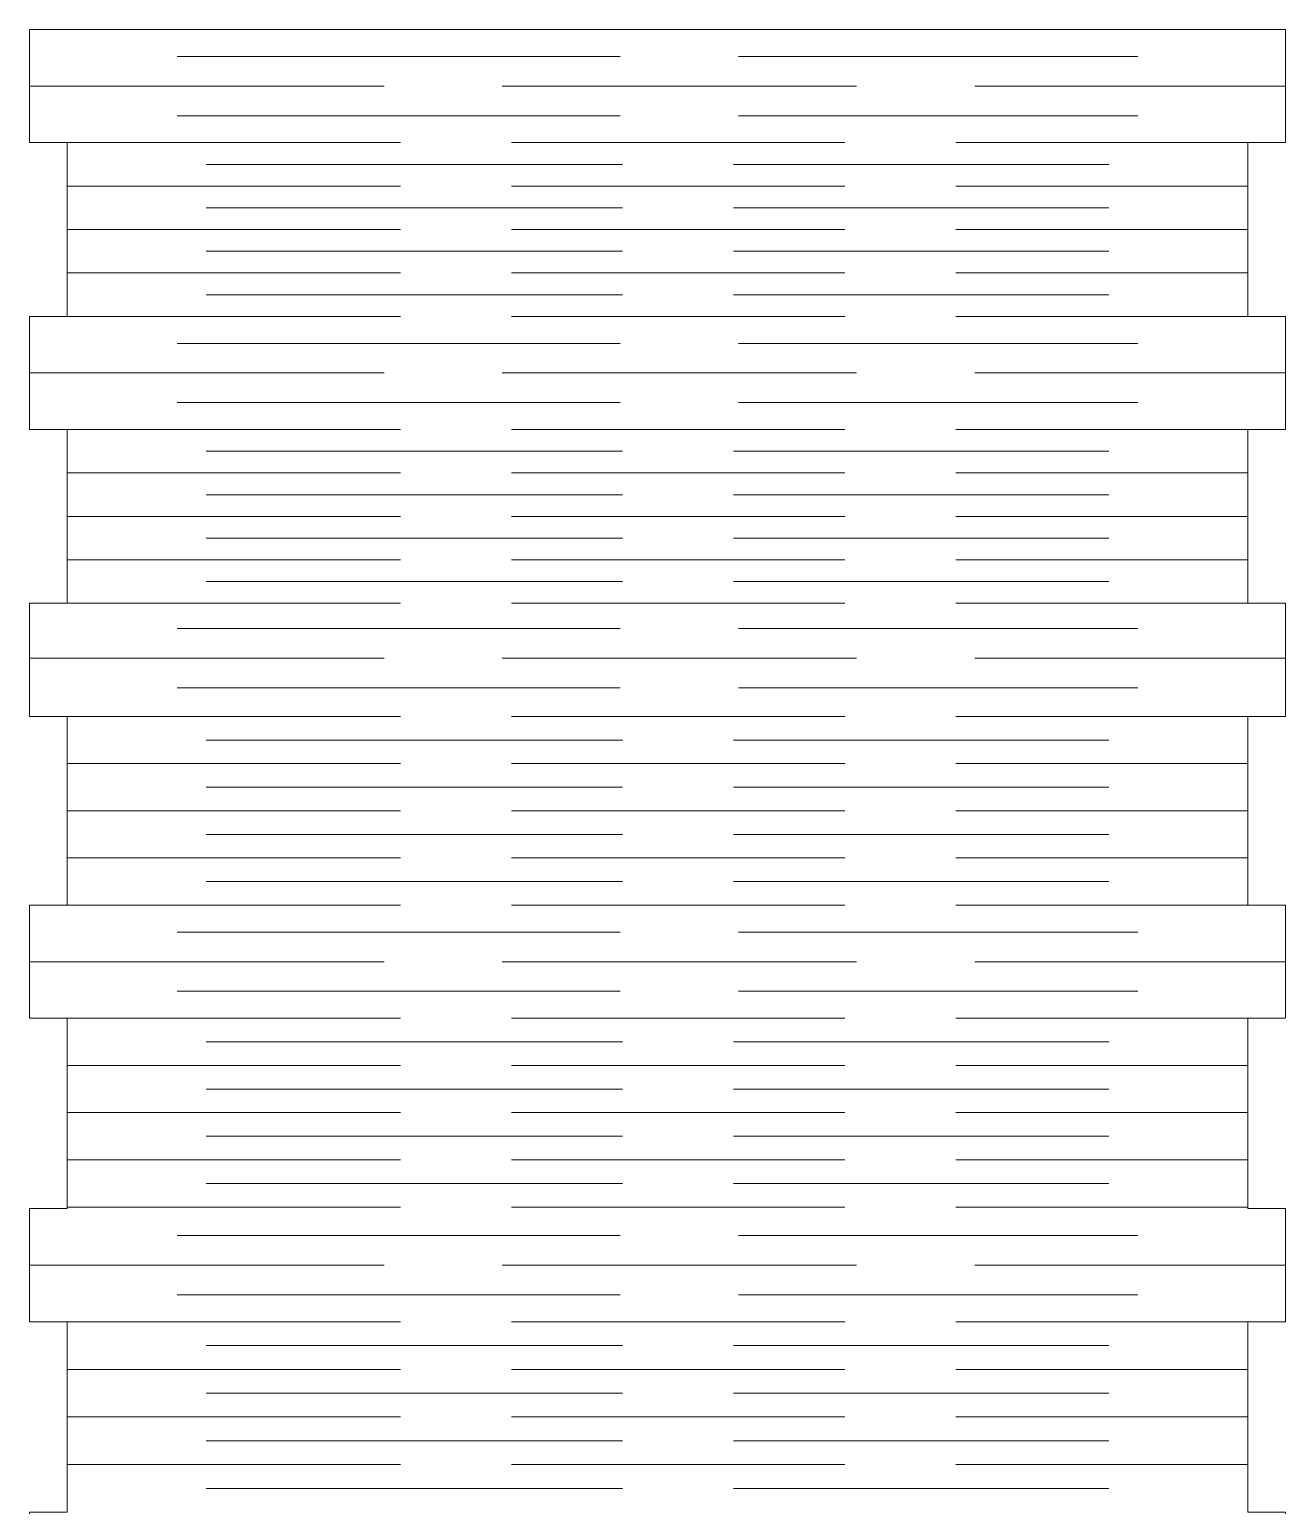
# Model space of a CAD drawing. Header units: millimetres. Extents: x -459 to 459, y -512 to 512.
# Drawn here: x -253.5 to -153.5, y -232.3 to -114.8 of the extents above; entities that cross this region are included whole.
import ezdxf

# ---------------------------------------------------------------- set-up
doc = ezdxf.new("R2010")
doc.units = ezdxf.units.MM
doc.header["$MEASUREMENT"] = 0
doc.layers.add('Camada 1', color=7, linetype='Continuous')

msp = doc.modelspace()

# ---------------------------------------------------------------- linework, layer by layer
at = {"layer": 'Camada 1', "color": 250, "lineweight": 20}
msp.add_open_spline([(-250.4507, -193.4994), (-250.4507, -193.4994), (-250.4507, -208.6597), (-250.4507, -208.6597), (-250.4507, -208.6597), (-250.4507, -208.6597), (-253.4507, -208.6597), (-253.4507, -208.6597), (-253.4507, -208.6597), (-253.4507, -208.6597), (-253.4507, -217.6696), (-253.4507, -217.6696), (-253.4507, -217.6696), (-253.4507, -217.6696), (-250.4507, -217.6696), (-250.4507, -217.6696), (-250.4507, -217.6696), (-250.4507, -217.6696), (-250.4507, -232.8299), (-250.4507, -232.8299), (-250.4507, -232.8299), (-250.4507, -232.8299), (-253.4507, -232.8299), (-253.4507, -232.8299), (-253.4507, -232.8299), (-253.4507, -232.8299), (-253.4507, -241.8397), (-253.4507, -241.8397), (-253.4507, -241.8397), (-253.4507, -241.8397), (-250.4507, -241.8397), (-250.4507, -241.8397), (-250.4507, -241.8397), (-250.4507, -241.8397), (-250.4507, -257.0001), (-250.4507, -257.0001), (-250.4507, -257.0001), (-250.4507, -257.0001), (-253.4507, -257.0001), (-253.4507, -257.0001), (-253.4507, -257.0001), (-253.4507, -257.0001), (-253.4507, -266.0099), (-253.4507, -266.0099), (-253.4507, -266.0099), (-253.4507, -266.0099), (-250.4507, -266.0099), (-250.4507, -266.0099), (-250.4507, -266.0099), (-250.4507, -266.0099), (-250.4507, -281.1703), (-250.4507, -281.1703), (-250.4507, -281.1703), (-250.4507, -281.1703), (-253.4507, -281.1703), (-253.4507, -281.1703), (-253.4507, -281.1703), (-253.4507, -281.1703), (-253.4507, -290.1801), (-253.4507, -290.1801), (-253.4507, -290.1801), (-253.4507, -290.1801), (-250.4507, -290.1801), (-250.4507, -290.1801), (-250.4507, -290.1801), (-250.4507, -290.1801), (-250.4507, -305.2098), (-250.4507, -305.2098), (-250.4507, -305.2098), (-250.4507, -305.2098), (-253.4507, -305.2098), (-253.4507, -305.2098), (-253.4507, -305.2098), (-253.4507, -305.2098), (-253.4507, -314.2154), (-253.4507, -314.2154), (-253.4507, -314.2154), (-253.4507, -314.2154), (-250.4507, -314.2154), (-250.4507, -314.2154), (-250.4507, -314.2154), (-250.4507, -314.2154), (-250.4507, -323.0394), (-250.4507, -323.0394), (-250.4507, -323.0394), (-250.4507, -323.0394), (-253.4507, -323.0394), (-253.4507, -323.0394), (-253.4507, -323.0394), (-253.4507, -323.0394), (-253.4507, -332.045), (-253.4507, -332.045), (-253.4507, -332.045), (-253.4507, -332.045), (-250.4507, -332.045), (-250.4507, -332.045), (-250.4507, -332.045), (-250.4507, -332.045), (-250.4507, -340.8691), (-250.4507, -340.8691), (-250.4507, -340.8691), (-250.4507, -340.8691), (-253.4507, -340.8691), (-253.4507, -340.8691), (-253.4507, -340.8691), (-253.4507, -340.8691), (-253.4507, -349.8747), (-253.4507, -349.8747), (-253.4507, -349.8747), (-253.4507, -349.8747), (-153.4507, -349.8747), (-153.4507, -349.8747), (-153.4507, -349.8747), (-153.4507, -349.8747), (-153.4507, -340.8691), (-153.4507, -340.8691), (-153.4507, -340.8691), (-153.4507, -340.8691), (-156.4507, -340.8691), (-156.4507, -340.8691), (-156.4507, -340.8691), (-156.4507, -340.8691), (-156.4507, -332.045), (-156.4507, -332.045), (-156.4507, -332.045), (-156.4507, -332.045), (-153.4507, -332.045), (-153.4507, -332.045), (-153.4507, -332.045), (-153.4507, -332.045), (-153.4507, -323.0394), (-153.4507, -323.0394), (-153.4507, -323.0394), (-153.4507, -323.0394), (-156.4507, -323.0394), (-156.4507, -323.0394), (-156.4507, -323.0394), (-156.4507, -323.0394), (-156.4507, -314.2154), (-156.4507, -314.2154), (-156.4507, -314.2154), (-156.4507, -314.2154), (-153.4507, -314.2154), (-153.4507, -314.2154), (-153.4507, -314.2154), (-153.4507, -314.2154), (-153.4507, -305.2098), (-153.4507, -305.2098), (-153.4507, -305.2098), (-153.4507, -305.2098), (-156.4507, -305.2098), (-156.4507, -305.2098), (-156.4507, -305.2098), (-156.4507, -305.2098), (-156.4507, -290.1801), (-156.4507, -290.1801), (-156.4507, -290.1801), (-156.4507, -290.1801), (-153.4507, -290.1801), (-153.4507, -290.1801), (-153.4507, -290.1801), (-153.4507, -290.1801), (-153.4507, -281.1703), (-153.4507, -281.1703), (-153.4507, -281.1703), (-153.4507, -281.1703), (-156.4507, -281.1703), (-156.4507, -281.1703), (-156.4507, -281.1703), (-156.4507, -281.1703), (-156.4507, -266.0099), (-156.4507, -266.0099), (-156.4507, -266.0099), (-156.4507, -266.0099), (-153.4507, -266.0099), (-153.4507, -266.0099), (-153.4507, -266.0099), (-153.4507, -266.0099), (-153.4507, -257.0001), (-153.4507, -257.0001), (-153.4507, -257.0001), (-153.4507, -257.0001), (-156.4507, -257.0001), (-156.4507, -257.0001), (-156.4507, -257.0001), (-156.4507, -257.0001), (-156.4507, -241.8397), (-156.4507, -241.8397), (-156.4507, -241.8397), (-156.4507, -241.8397), (-153.4507, -241.8397), (-153.4507, -241.8397), (-153.4507, -241.8397), (-153.4507, -241.8397), (-153.4507, -232.8299), (-153.4507, -232.8299), (-153.4507, -232.8299), (-153.4507, -232.8299), (-156.4507, -232.8299), (-156.4507, -232.8299), (-156.4507, -232.8299), (-156.4507, -232.8299), (-156.4507, -217.6696), (-156.4507, -217.6696), (-156.4507, -217.6696), (-156.4507, -217.6696), (-153.4507, -217.6696), (-153.4507, -217.6696), (-153.4507, -217.6696), (-153.4507, -217.6696), (-153.4507, -208.6597), (-153.4507, -208.6597), (-153.4507, -208.6597), (-153.4507, -208.6597), (-156.4507, -208.6597), (-156.4507, -208.6597), (-156.4507, -208.6597), (-156.4507, -208.6597), (-156.4507, -193.4994), (-156.4507, -193.4994), (-156.4507, -193.4994), (-156.4507, -193.4994), (-153.4507, -193.4994), (-153.4507, -193.4994), (-153.4507, -193.4994), (-153.4507, -193.4994), (-153.4507, -184.4895), (-153.4507, -184.4895), (-153.4507, -184.4895), (-153.4507, -184.4895), (-156.4507, -184.4895), (-156.4507, -184.4895), (-156.4507, -184.4895), (-156.4507, -184.4895), (-156.4507, -169.4599), (-156.4507, -169.4599), (-156.4507, -169.4599), (-156.4507, -169.4599), (-153.4507, -169.4599), (-153.4507, -169.4599), (-153.4507, -169.4599), (-153.4507, -169.4599), (-153.4507, -160.4506), (-153.4507, -160.4506), (-153.4507, -160.4506), (-153.4507, -160.4506), (-156.4507, -160.4506), (-156.4507, -160.4506), (-156.4507, -160.4506), (-156.4507, -160.4506), (-156.4507, -146.612), (-156.4507, -146.612), (-156.4507, -146.612), (-156.4507, -146.612), (-153.4507, -146.612), (-153.4507, -146.612), (-153.4507, -146.612), (-153.4507, -146.612), (-153.4507, -137.6027), (-153.4507, -137.6027), (-153.4507, -137.6027), (-153.4507, -137.6027), (-156.4507, -137.6027), (-156.4507, -137.6027), (-156.4507, -137.6027), (-156.4507, -137.6027), (-156.4507, -123.7641), (-156.4507, -123.7641), (-156.4507, -123.7641), (-156.4507, -123.7641), (-153.4507, -123.7641), (-153.4507, -123.7641), (-153.4507, -123.7641), (-153.4507, -123.7641), (-153.4507, -114.7549), (-153.4507, -114.7549), (-153.4507, -114.7549), (-153.4507, -114.7549), (-253.4507, -114.7549), (-253.4507, -114.7549), (-253.4507, -114.7549), (-253.4507, -114.7549), (-253.4507, -123.7641), (-253.4507, -123.7641), (-253.4507, -123.7641), (-253.4507, -123.7641), (-250.4507, -123.7641), (-250.4507, -123.7641), (-250.4507, -123.7641), (-250.4507, -123.7641), (-250.4507, -137.6027), (-250.4507, -137.6027), (-250.4507, -137.6027), (-250.4507, -137.6027), (-253.4507, -137.6027), (-253.4507, -137.6027), (-253.4507, -137.6027), (-253.4507, -137.6027), (-253.4507, -146.612), (-253.4507, -146.612), (-253.4507, -146.612), (-253.4507, -146.612), (-250.4507, -146.612), (-250.4507, -146.612), (-250.4507, -146.612), (-250.4507, -146.612), (-250.4507, -160.4506), (-250.4507, -160.4506), (-250.4507, -160.4506), (-250.4507, -160.4506), (-253.4507, -160.4506), (-253.4507, -160.4506), (-253.4507, -160.4506), (-253.4507, -160.4506), (-253.4507, -169.4599), (-253.4507, -169.4599), (-253.4507, -169.4599), (-253.4507, -169.4599), (-250.4507, -169.4599), (-250.4507, -169.4599), (-250.4507, -169.4599), (-250.4507, -169.4599), (-250.4507, -184.4895), (-250.4507, -184.4895), (-250.4507, -184.4895), (-250.4507, -184.4895), (-253.4507, -184.4895), (-253.4507, -184.4895), (-253.4507, -184.4895), (-253.4507, -184.4895), (-253.4507, -193.4994), (-253.4507, -193.4994), (-253.4507, -193.4994), (-253.4507, -193.4994), (-250.4507, -193.4994), (-250.4507, -193.4994)], degree=3, knots=[0, 0, 0, 0, 0.01176471, 0.01176471, 0.01176471, 0.01176471, 0.02352941, 0.02352941, 0.02352941, 0.02352941, 0.03529412, 0.03529412, 0.03529412, 0.03529412, 0.04705882, 0.04705882, 0.04705882, 0.04705882, 0.05882353, 0.05882353, 0.05882353, 0.05882353, 0.07058824, 0.07058824, 0.07058824, 0.07058824, 0.08235294, 0.08235294, 0.08235294, 0.08235294, 0.09411765, 0.09411765, 0.09411765, 0.09411765, 0.10588235, 0.10588235, 0.10588235, 0.10588235, 0.11764706, 0.11764706, 0.11764706, 0.11764706, 0.12941176, 0.12941176, 0.12941176, 0.12941176, 0.14117647, 0.14117647, 0.14117647, 0.14117647, 0.15294118, 0.15294118, 0.15294118, 0.15294118, 0.16470588, 0.16470588, 0.16470588, 0.16470588, 0.17647059, 0.17647059, 0.17647059, 0.17647059, 0.18823529, 0.18823529, 0.18823529, 0.18823529, 0.2, 0.2, 0.2, 0.2, 0.21176471, 0.21176471, 0.21176471, 0.21176471, 0.22352941, 0.22352941, 0.22352941, 0.22352941, 0.23529412, 0.23529412, 0.23529412, 0.23529412, 0.24705882, 0.24705882, 0.24705882, 0.24705882, 0.25882353, 0.25882353, 0.25882353, 0.25882353, 0.27058824, 0.27058824, 0.27058824, 0.27058824, 0.28235294, 0.28235294, 0.28235294, 0.28235294, 0.29411765, 0.29411765, 0.29411765, 0.29411765, 0.30588235, 0.30588235, 0.30588235, 0.30588235, 0.31764706, 0.31764706, 0.31764706, 0.31764706, 0.32941176, 0.32941176, 0.32941176, 0.32941176, 0.34117647, 0.34117647, 0.34117647, 0.34117647, 0.35294118, 0.35294118, 0.35294118, 0.35294118, 0.36470588, 0.36470588, 0.36470588, 0.36470588, 0.37647059, 0.37647059, 0.37647059, 0.37647059, 0.38823529, 0.38823529, 0.38823529, 0.38823529, 0.4, 0.4, 0.4, 0.4, 0.41176471, 0.41176471, 0.41176471, 0.41176471, 0.42352941, 0.42352941, 0.42352941, 0.42352941, 0.43529412, 0.43529412, 0.43529412, 0.43529412, 0.44705882, 0.44705882, 0.44705882, 0.44705882, 0.45882353, 0.45882353, 0.45882353, 0.45882353, 0.47058824, 0.47058824, 0.47058824, 0.47058824, 0.48235294, 0.48235294, 0.48235294, 0.48235294, 0.49411765, 0.49411765, 0.49411765, 0.49411765, 0.50588235, 0.50588235, 0.50588235, 0.50588235, 0.51764706, 0.51764706, 0.51764706, 0.51764706, 0.52941176, 0.52941176, 0.52941176, 0.52941176, 0.54117647, 0.54117647, 0.54117647, 0.54117647, 0.55294118, 0.55294118, 0.55294118, 0.55294118, 0.56470588, 0.56470588, 0.56470588, 0.56470588, 0.57647059, 0.57647059, 0.57647059, 0.57647059, 0.58823529, 0.58823529, 0.58823529, 0.58823529, 0.6, 0.6, 0.6, 0.6, 0.61176471, 0.61176471, 0.61176471, 0.61176471, 0.62352941, 0.62352941, 0.62352941, 0.62352941, 0.63529412, 0.63529412, 0.63529412, 0.63529412, 0.64705882, 0.64705882, 0.64705882, 0.64705882, 0.65882353, 0.65882353, 0.65882353, 0.65882353, 0.67058824, 0.67058824, 0.67058824, 0.67058824, 0.68235294, 0.68235294, 0.68235294, 0.68235294, 0.69411765, 0.69411765, 0.69411765, 0.69411765, 0.70588235, 0.70588235, 0.70588235, 0.70588235, 0.71764706, 0.71764706, 0.71764706, 0.71764706, 0.72941176, 0.72941176, 0.72941176, 0.72941176, 0.74117647, 0.74117647, 0.74117647, 0.74117647, 0.75294118, 0.75294118, 0.75294118, 0.75294118, 0.76470588, 0.76470588, 0.76470588, 0.76470588, 0.77647059, 0.77647059, 0.77647059, 0.77647059, 0.78823529, 0.78823529, 0.78823529, 0.78823529, 0.8, 0.8, 0.8, 0.8, 0.81176471, 0.81176471, 0.81176471, 0.81176471, 0.82352941, 0.82352941, 0.82352941, 0.82352941, 0.83529412, 0.83529412, 0.83529412, 0.83529412, 0.84705882, 0.84705882, 0.84705882, 0.84705882, 0.85882353, 0.85882353, 0.85882353, 0.85882353, 0.87058824, 0.87058824, 0.87058824, 0.87058824, 0.88235294, 0.88235294, 0.88235294, 0.88235294, 0.89411765, 0.89411765, 0.89411765, 0.89411765, 0.90588235, 0.90588235, 0.90588235, 0.90588235, 0.91764706, 0.91764706, 0.91764706, 0.91764706, 0.92941176, 0.92941176, 0.92941176, 0.92941176, 0.94117647, 0.94117647, 0.94117647, 0.94117647, 0.95294118, 0.95294118, 0.95294118, 0.95294118, 0.96470588, 0.96470588, 0.96470588, 0.96470588, 0.97647059, 0.97647059, 0.97647059, 0.97647059, 1, 1, 1, 1], dxfattribs=at)
for points in [[(-241.6906, -116.9026), (-241.6906, -116.9026), (-206.4104, -116.9026), (-206.4104, -116.9026)], [(-197.0025, -116.9026), (-197.0025, -116.9026), (-165.2108, -116.9026), (-165.2108, -116.9026)], [(-253.4507, -119.2595), (-253.4507, -119.2595), (-225.2266, -119.2595), (-225.2266, -119.2595)], [(-215.8186, -119.2595), (-215.8186, -119.2595), (-187.5945, -119.2595), (-187.5945, -119.2595)], [(-178.1863, -119.2595), (-178.1863, -119.2595), (-153.4507, -119.2595), (-153.4507, -119.2595)], [(-241.6906, -121.6162), (-241.6906, -121.6162), (-206.4104, -121.6162), (-206.4104, -121.6162)], [(-197.0025, -121.6162), (-197.0025, -121.6162), (-165.2108, -121.6162), (-165.2108, -121.6162)], [(-250.4507, -123.7641), (-250.4507, -123.7641), (-223.92, -123.7641), (-223.92, -123.7641)], [(-215.0765, -123.7641), (-215.0765, -123.7641), (-188.5459, -123.7641), (-188.5459, -123.7641)], [(-179.7022, -123.7641), (-179.7022, -123.7641), (-156.4507, -123.7641), (-156.4507, -123.7641)], [(-239.3962, -125.4939), (-239.3962, -125.4939), (-206.2328, -125.4939), (-206.2328, -125.4939)], [(-197.3894, -125.4939), (-197.3894, -125.4939), (-167.5052, -125.4939), (-167.5052, -125.4939)], [(-250.4507, -127.2237), (-250.4507, -127.2237), (-223.92, -127.2237), (-223.92, -127.2237)], [(-215.0765, -127.2237), (-215.0765, -127.2237), (-188.5459, -127.2237), (-188.5459, -127.2237)], [(-179.7022, -127.2237), (-179.7022, -127.2237), (-156.4507, -127.2237), (-156.4507, -127.2237)], [(-239.3962, -128.9535), (-239.3962, -128.9535), (-206.2328, -128.9535), (-206.2328, -128.9535)], [(-197.3894, -128.9535), (-197.3894, -128.9535), (-167.5052, -128.9535), (-167.5052, -128.9535)], [(-250.4507, -130.6832), (-250.4507, -130.6832), (-223.92, -130.6832), (-223.92, -130.6832)], [(-215.0765, -130.6832), (-215.0765, -130.6832), (-188.5459, -130.6832), (-188.5459, -130.6832)], [(-179.7022, -130.6832), (-179.7022, -130.6832), (-156.4507, -130.6832), (-156.4507, -130.6832)], [(-239.3962, -132.4129), (-239.3962, -132.4129), (-206.2328, -132.4129), (-206.2328, -132.4129)], [(-197.3894, -132.4129), (-197.3894, -132.4129), (-167.5052, -132.4129), (-167.5052, -132.4129)], [(-250.4507, -134.143), (-250.4507, -134.143), (-223.92, -134.143), (-223.92, -134.143)], [(-215.0765, -134.143), (-215.0765, -134.143), (-188.5459, -134.143), (-188.5459, -134.143)], [(-179.7022, -134.143), (-179.7022, -134.143), (-156.4507, -134.143), (-156.4507, -134.143)], [(-239.3962, -135.8727), (-239.3962, -135.8727), (-206.2328, -135.8727), (-206.2328, -135.8727)], [(-197.3894, -135.8727), (-197.3894, -135.8727), (-167.5052, -135.8727), (-167.5052, -135.8727)], [(-250.4507, -137.6025), (-250.4507, -137.6025), (-223.92, -137.6025), (-223.92, -137.6025)], [(-215.0765, -137.6025), (-215.0765, -137.6025), (-188.5459, -137.6025), (-188.5459, -137.6025)], [(-179.7022, -137.6025), (-179.7022, -137.6025), (-156.4507, -137.6025), (-156.4507, -137.6025)], [(-241.6906, -139.7504), (-241.6906, -139.7504), (-206.4104, -139.7504), (-206.4104, -139.7504)], [(-197.0025, -139.7504), (-197.0025, -139.7504), (-165.2108, -139.7504), (-165.2108, -139.7504)], [(-253.4507, -142.1073), (-253.4507, -142.1073), (-225.2266, -142.1073), (-225.2266, -142.1073)], [(-215.8186, -142.1073), (-215.8186, -142.1073), (-187.5945, -142.1073), (-187.5945, -142.1073)], [(-178.1863, -142.1073), (-178.1863, -142.1073), (-153.4507, -142.1073), (-153.4507, -142.1073)], [(-241.6906, -144.464), (-241.6906, -144.464), (-206.4104, -144.464), (-206.4104, -144.464)], [(-197.0025, -144.464), (-197.0025, -144.464), (-165.2108, -144.464), (-165.2108, -144.464)], [(-250.4507, -146.612), (-250.4507, -146.612), (-223.92, -146.612), (-223.92, -146.612)], [(-215.0765, -146.612), (-215.0765, -146.612), (-188.5459, -146.612), (-188.5459, -146.612)], [(-179.7022, -146.612), (-179.7022, -146.612), (-156.4507, -146.612), (-156.4507, -146.612)], [(-239.3962, -148.3418), (-239.3962, -148.3418), (-206.2328, -148.3418), (-206.2328, -148.3418)], [(-197.3894, -148.3418), (-197.3894, -148.3418), (-167.5052, -148.3418), (-167.5052, -148.3418)], [(-250.4507, -150.0716), (-250.4507, -150.0716), (-223.92, -150.0716), (-223.92, -150.0716)], [(-215.0765, -150.0716), (-215.0765, -150.0716), (-188.5459, -150.0716), (-188.5459, -150.0716)], [(-179.7022, -150.0716), (-179.7022, -150.0716), (-156.4507, -150.0716), (-156.4507, -150.0716)], [(-239.3962, -151.8014), (-239.3962, -151.8014), (-206.2328, -151.8014), (-206.2328, -151.8014)], [(-197.3894, -151.8014), (-197.3894, -151.8014), (-167.5052, -151.8014), (-167.5052, -151.8014)], [(-250.4507, -153.5311), (-250.4507, -153.5311), (-223.92, -153.5311), (-223.92, -153.5311)], [(-215.0765, -153.5311), (-215.0765, -153.5311), (-188.5459, -153.5311), (-188.5459, -153.5311)], [(-179.7022, -153.5311), (-179.7022, -153.5311), (-156.4507, -153.5311), (-156.4507, -153.5311)], [(-239.3962, -155.2608), (-239.3962, -155.2608), (-206.2328, -155.2608), (-206.2328, -155.2608)], [(-197.3894, -155.2608), (-197.3894, -155.2608), (-167.5052, -155.2608), (-167.5052, -155.2608)], [(-250.4507, -156.9909), (-250.4507, -156.9909), (-223.92, -156.9909), (-223.92, -156.9909)], [(-215.0765, -156.9909), (-215.0765, -156.9909), (-188.5459, -156.9909), (-188.5459, -156.9909)], [(-179.7022, -156.9909), (-179.7022, -156.9909), (-156.4507, -156.9909), (-156.4507, -156.9909)], [(-239.3962, -158.7206), (-239.3962, -158.7206), (-206.2328, -158.7206), (-206.2328, -158.7206)], [(-197.3894, -158.7206), (-197.3894, -158.7206), (-167.5052, -158.7206), (-167.5052, -158.7206)], [(-250.4507, -160.4504), (-250.4507, -160.4504), (-223.92, -160.4504), (-223.92, -160.4504)], [(-215.0765, -160.4504), (-215.0765, -160.4504), (-188.5459, -160.4504), (-188.5459, -160.4504)], [(-179.7022, -160.4504), (-179.7022, -160.4504), (-156.4507, -160.4504), (-156.4507, -160.4504)], [(-241.6906, -162.4673), (-241.6906, -162.4673), (-206.4104, -162.4673), (-206.4104, -162.4673)], [(-197.0025, -162.4673), (-197.0025, -162.4673), (-165.2108, -162.4673), (-165.2108, -162.4673)], [(-253.4507, -164.8242), (-253.4507, -164.8242), (-225.2266, -164.8242), (-225.2266, -164.8242)], [(-215.8186, -164.8242), (-215.8186, -164.8242), (-187.5945, -164.8242), (-187.5945, -164.8242)], [(-178.1863, -164.8242), (-178.1863, -164.8242), (-153.4507, -164.8242), (-153.4507, -164.8242)], [(-241.6906, -167.1809), (-241.6906, -167.1809), (-206.4104, -167.1809), (-206.4104, -167.1809)], [(-197.0025, -167.1809), (-197.0025, -167.1809), (-165.2108, -167.1809), (-165.2108, -167.1809)], [(-250.4507, -169.4599), (-250.4507, -169.4599), (-223.92, -169.4599), (-223.92, -169.4599)], [(-215.0765, -169.4599), (-215.0765, -169.4599), (-188.5459, -169.4599), (-188.5459, -169.4599)], [(-179.7022, -169.4599), (-179.7022, -169.4599), (-156.4507, -169.4599), (-156.4507, -169.4599)], [(-239.3962, -171.3386), (-239.3962, -171.3386), (-206.2328, -171.3386), (-206.2328, -171.3386)], [(-197.3894, -171.3386), (-197.3894, -171.3386), (-167.5052, -171.3386), (-167.5052, -171.3386)], [(-250.4507, -173.2173), (-250.4507, -173.2173), (-223.92, -173.2173), (-223.92, -173.2173)], [(-215.0765, -173.2173), (-215.0765, -173.2173), (-188.5459, -173.2173), (-188.5459, -173.2173)], [(-179.7022, -173.2173), (-179.7022, -173.2173), (-156.4507, -173.2173), (-156.4507, -173.2173)], [(-239.3962, -175.0959), (-239.3962, -175.0959), (-206.2328, -175.0959), (-206.2328, -175.0959)], [(-197.3894, -175.0959), (-197.3894, -175.0959), (-167.5052, -175.0959), (-167.5052, -175.0959)], [(-250.4507, -176.9745), (-250.4507, -176.9745), (-223.92, -176.9745), (-223.92, -176.9745)], [(-215.0765, -176.9745), (-215.0765, -176.9745), (-188.5459, -176.9745), (-188.5459, -176.9745)], [(-179.7022, -176.9745), (-179.7022, -176.9745), (-156.4507, -176.9745), (-156.4507, -176.9745)], [(-239.3962, -178.8531), (-239.3962, -178.8531), (-206.2328, -178.8531), (-206.2328, -178.8531)], [(-197.3894, -178.8531), (-197.3894, -178.8531), (-167.5052, -178.8531), (-167.5052, -178.8531)], [(-250.4507, -180.7321), (-250.4507, -180.7321), (-223.92, -180.7321), (-223.92, -180.7321)], [(-215.0765, -180.7321), (-215.0765, -180.7321), (-188.5459, -180.7321), (-188.5459, -180.7321)], [(-179.7022, -180.7321), (-179.7022, -180.7321), (-156.4507, -180.7321), (-156.4507, -180.7321)], [(-239.3962, -182.6106), (-239.3962, -182.6106), (-206.2328, -182.6106), (-206.2328, -182.6106)], [(-197.3894, -182.6106), (-197.3894, -182.6106), (-167.5052, -182.6106), (-167.5052, -182.6106)], [(-250.4507, -184.4893), (-250.4507, -184.4893), (-223.92, -184.4893), (-223.92, -184.4893)], [(-215.0765, -184.4893), (-215.0765, -184.4893), (-188.5459, -184.4893), (-188.5459, -184.4893)], [(-179.7022, -184.4893), (-179.7022, -184.4893), (-156.4507, -184.4893), (-156.4507, -184.4893)], [(-241.6906, -186.6375), (-241.6906, -186.6375), (-206.4104, -186.6375), (-206.4104, -186.6375)], [(-197.0025, -186.6375), (-197.0025, -186.6375), (-165.2108, -186.6375), (-165.2108, -186.6375)], [(-253.4507, -188.9944), (-253.4507, -188.9944), (-225.2266, -188.9944), (-225.2266, -188.9944)], [(-215.8186, -188.9944), (-215.8186, -188.9944), (-187.5945, -188.9944), (-187.5945, -188.9944)], [(-178.1863, -188.9944), (-178.1863, -188.9944), (-153.4507, -188.9944), (-153.4507, -188.9944)], [(-241.6906, -191.3511), (-241.6906, -191.3511), (-206.4104, -191.3511), (-206.4104, -191.3511)], [(-197.0025, -191.3511), (-197.0025, -191.3511), (-165.2108, -191.3511), (-165.2108, -191.3511)], [(-250.4507, -193.4994), (-250.4507, -193.4994), (-223.92, -193.4994), (-223.92, -193.4994)], [(-215.0765, -193.4994), (-215.0765, -193.4994), (-188.5459, -193.4994), (-188.5459, -193.4994)], [(-179.7022, -193.4994), (-179.7022, -193.4994), (-156.4507, -193.4994), (-156.4507, -193.4994)], [(-239.3962, -195.3781), (-239.3962, -195.3781), (-206.2328, -195.3781), (-206.2328, -195.3781)], [(-197.3894, -195.3781), (-197.3894, -195.3781), (-167.5052, -195.3781), (-167.5052, -195.3781)], [(-250.4507, -197.2568), (-250.4507, -197.2568), (-223.92, -197.2568), (-223.92, -197.2568)], [(-215.0765, -197.2568), (-215.0765, -197.2568), (-188.5459, -197.2568), (-188.5459, -197.2568)], [(-179.7022, -197.2568), (-179.7022, -197.2568), (-156.4507, -197.2568), (-156.4507, -197.2568)], [(-239.3962, -199.1354), (-239.3962, -199.1354), (-206.2328, -199.1354), (-206.2328, -199.1354)], [(-197.3894, -199.1354), (-197.3894, -199.1354), (-167.5052, -199.1354), (-167.5052, -199.1354)], [(-250.4507, -201.014), (-250.4507, -201.014), (-223.92, -201.014), (-223.92, -201.014)], [(-215.0765, -201.014), (-215.0765, -201.014), (-188.5459, -201.014), (-188.5459, -201.014)], [(-179.7022, -201.014), (-179.7022, -201.014), (-156.4507, -201.014), (-156.4507, -201.014)], [(-239.3962, -202.8926), (-239.3962, -202.8926), (-206.2328, -202.8926), (-206.2328, -202.8926)], [(-197.3894, -202.8926), (-197.3894, -202.8926), (-167.5052, -202.8926), (-167.5052, -202.8926)], [(-250.4507, -204.7716), (-250.4507, -204.7716), (-223.92, -204.7716), (-223.92, -204.7716)], [(-215.0765, -204.7716), (-215.0765, -204.7716), (-188.5459, -204.7716), (-188.5459, -204.7716)], [(-179.7022, -204.7716), (-179.7022, -204.7716), (-156.4507, -204.7716), (-156.4507, -204.7716)], [(-239.3962, -206.6501), (-239.3962, -206.6501), (-206.2328, -206.6501), (-206.2328, -206.6501)], [(-197.3894, -206.6501), (-197.3894, -206.6501), (-167.5052, -206.6501), (-167.5052, -206.6501)], [(-250.4507, -208.5288), (-250.4507, -208.5288), (-223.92, -208.5288), (-223.92, -208.5288)], [(-215.0765, -208.5288), (-215.0765, -208.5288), (-188.5459, -208.5288), (-188.5459, -208.5288)], [(-179.7022, -208.5288), (-179.7022, -208.5288), (-156.4507, -208.5288), (-156.4507, -208.5288)], [(-241.6906, -210.8077), (-241.6906, -210.8077), (-206.4104, -210.8077), (-206.4104, -210.8077)], [(-197.0025, -210.8077), (-197.0025, -210.8077), (-165.2108, -210.8077), (-165.2108, -210.8077)], [(-253.4507, -213.1646), (-253.4507, -213.1646), (-225.2266, -213.1646), (-225.2266, -213.1646)], [(-215.8186, -213.1646), (-215.8186, -213.1646), (-187.5945, -213.1646), (-187.5945, -213.1646)], [(-178.1863, -213.1646), (-178.1863, -213.1646), (-153.4507, -213.1646), (-153.4507, -213.1646)], [(-241.6906, -215.5213), (-241.6906, -215.5213), (-206.4104, -215.5213), (-206.4104, -215.5213)], [(-197.0025, -215.5213), (-197.0025, -215.5213), (-165.2108, -215.5213), (-165.2108, -215.5213)], [(-250.4507, -217.6698), (-250.4507, -217.6698), (-223.92, -217.6698), (-223.92, -217.6698)], [(-215.0765, -217.6698), (-215.0765, -217.6698), (-188.5459, -217.6698), (-188.5459, -217.6698)], [(-179.7022, -217.6698), (-179.7022, -217.6698), (-156.4507, -217.6698), (-156.4507, -217.6698)], [(-239.3962, -219.5648), (-239.3962, -219.5648), (-206.2328, -219.5648), (-206.2328, -219.5648)], [(-197.3894, -219.5648), (-197.3894, -219.5648), (-167.5052, -219.5648), (-167.5052, -219.5648)], [(-250.4507, -221.4599), (-250.4507, -221.4599), (-223.92, -221.4599), (-223.92, -221.4599)], [(-215.0765, -221.4599), (-215.0765, -221.4599), (-188.5459, -221.4599), (-188.5459, -221.4599)], [(-179.7022, -221.4599), (-179.7022, -221.4599), (-156.4507, -221.4599), (-156.4507, -221.4599)], [(-239.3962, -223.3547), (-239.3962, -223.3547), (-206.2328, -223.3547), (-206.2328, -223.3547)], [(-197.3894, -223.3547), (-197.3894, -223.3547), (-167.5052, -223.3547), (-167.5052, -223.3547)], [(-250.4507, -225.2497), (-250.4507, -225.2497), (-223.92, -225.2497), (-223.92, -225.2497)], [(-215.0765, -225.2497), (-215.0765, -225.2497), (-188.5459, -225.2497), (-188.5459, -225.2497)], [(-179.7022, -225.2497), (-179.7022, -225.2497), (-156.4507, -225.2497), (-156.4507, -225.2497)], [(-239.3962, -227.1446), (-239.3962, -227.1446), (-206.2328, -227.1446), (-206.2328, -227.1446)], [(-197.3894, -227.1446), (-197.3894, -227.1446), (-167.5052, -227.1446), (-167.5052, -227.1446)], [(-250.4507, -229.0399), (-250.4507, -229.0399), (-223.92, -229.0399), (-223.92, -229.0399)], [(-215.0765, -229.0399), (-215.0765, -229.0399), (-188.5459, -229.0399), (-188.5459, -229.0399)], [(-179.7022, -229.0399), (-179.7022, -229.0399), (-156.4507, -229.0399), (-156.4507, -229.0399)], [(-239.3962, -230.9347), (-239.3962, -230.9347), (-206.2328, -230.9347), (-206.2328, -230.9347)], [(-197.3894, -230.9347), (-197.3894, -230.9347), (-167.5052, -230.9347), (-167.5052, -230.9347)]]:
    msp.add_open_spline(points, degree=3, dxfattribs=at)

doc.saveas('drawing.dxf')
